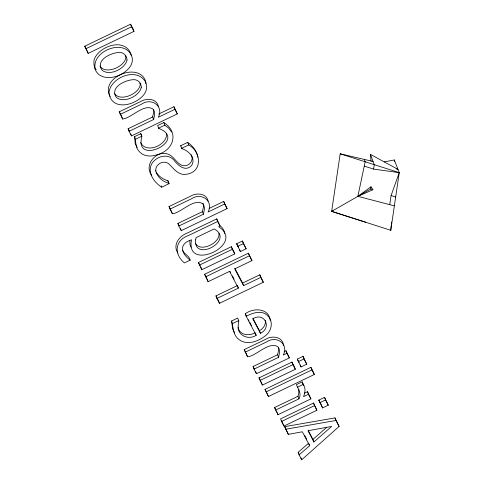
<?xml version="1.0" encoding="UTF-8"?>
<svg xmlns="http://www.w3.org/2000/svg" width="484" height="484" viewBox="0 0 484 484"><rect width="100%" height="100%" fill="white"/><g stroke="black" fill="none" stroke-linecap="round" stroke-linejoin="round"><path stroke-width="0.73" d="M390.745 229.96L390.733 230.566L399.246 172.643L394.315 159.956L384.223 161.886M171.608 132.011L168.559 128.036L164.832 125.15L158.619 128.133L158.758 128.399C188.905 140.112 133.487 166.744 141.915 136.494L140.808 133.644L134.594 136.627L135.205 143.445L137.256 147.499M134.594 136.627C136.373 141.334 134.921 147.118 138.89 151.105C143.095 156.544 150.82 156.973 156.858 154.783C173.514 150.657 179.546 132.537 163.87 122.567L157.651 125.556L158.758 128.399M189.807 240.463L189.994 244.595L191.059 247.173M391.163 225.744L390.733 230.275L331.649 211.369L340.191 153.809L373.055 161.45M391.314 224.261L391.544 222.035M365.722 222.235L331.649 211.369L370.647 189.026L370.974 186.812L357.858 196.353L394.321 205.845M389.741 204.653L391.09 195.542L399.246 172.643L373.606 169.104L374.259 164.675L370.405 154.36L398.042 169.418L396.59 169.049M158.691 114.049L173.944 106.722L177.326 113.903L131.503 135.907L129.083 131.303L153.646 119.512L152.678 116.934L153.682 111.992A10.491 8.851 -20.5 0 0 153.561 109.795M153.646 119.512L154.644 114.569A10.491 8.851 -20.5 0 0 152.92 109.021C144.002 103.086 130.989 118.465 122.621 119.016L119.239 111.828L140.59 101.579C146.531 97.841 156.756 98.312 158.413 106.504M209.124 208.447L223.717 201.435L227.099 208.622L181.276 230.626L178.856 226.022L203.419 214.224L202.451 211.647L203.449 206.704A10.491 8.851 -20.5 0 0 202.965 203.244M203.419 214.224L204.417 209.288A10.491 8.851 -20.5 0 0 202.693 203.734C193.769 197.799 180.756 213.184 172.395 213.728L169.013 206.547L190.363 196.292C196.298 192.553 206.529 193.025 208.187 201.223M284.15 351.602L285.977 350.725L289.359 357.906L256.459 373.702L254.039 369.098L278.602 357.307L277.641 354.724L278.639 349.787A10.491 8.851 -20.5 0 0 278.524 347.591M278.602 357.307L279.601 352.364A10.491 8.851 -20.5 0 0 277.883 346.81C268.959 340.875 255.945 356.26 247.584 356.805L244.196 349.623L265.553 339.369C271.76 335.188 283.037 336.574 283.473 345.54M234.552 332.835L232.586 328.781L231.648 320.971L237.686 318.067L238.793 320.916L238.14 325.647L238.467 328.787M304.46 393.183L307.515 391.713L310.897 398.901L278.004 414.697L275.584 410.093L298.937 398.876L297.975 396.299L298.761 393.801L298.791 389.239M298.937 398.876C301.828 393.77 298.277 389.184 296.365 384.677L302.137 381.906L303.958 385.609M301.707 459.8L339.096 426.452L334.995 417.898L284.683 426.658L288.337 434.36L302.325 431.782L309.645 445.716L299.13 454.906L301.707 459.8L300.981 457.864M313.916 441.977L308.005 430.736L331.643 426.44L313.916 441.977L312.948 439.399L326.803 427.263M299.13 454.906L298.168 452.322L308.683 443.132M216.705 218.907L219.948 225.822L218.677 226.772C246.404 244.529 184.737 273.018 191.555 239.798C178.269 243.839 181.234 253.598 190.182 260.144L184.41 262.915C173.641 254.13 174.833 240.143 188.512 235.49L217.673 221.49L216.705 218.907L187.55 232.913C179.546 235.684 172.364 244.747 177.828 253.005M260.416 333.288L252.811 318.817C264.24 311.617 272.389 327.601 260.416 333.288L259.448 330.711C263.054 328.696 266.279 324.74 265.256 320.39M331.649 211.369L332.889 210.528M84.754 46.204L130.577 24.2L132.997 28.804L133.965 31.381L88.136 53.385L84.754 46.204L86.83 50.148M85.716 48.787L131.545 26.777L130.577 24.2M120.201 114.412L141.558 104.157C151.135 97.417 164.143 105.79 158.328 117.261L174.906 109.299L173.944 106.722M129.083 131.303L128.121 128.726L152.678 116.934M135.556 139.204L141.77 136.222L140.808 133.644M156.265 172.189C158.752 176.515 163.181 179.346 167.881 180.744L169.031 183.666L161.723 187.175C154.021 182.522 146.531 171.941 152.182 163.09C156.671 156.338 167.252 153.295 173.435 159.563C177.592 164.881 185.106 172.443 191.549 165.546C196.322 158.51 188.633 150.482 181.851 148.685L180.689 145.738L187.671 142.387C192.68 145.835 196.934 151.05 197.865 157.197M155.884 170.997C154.577 164.112 164.669 159.091 169.376 164.397C173.925 169.013 178.844 175.638 186.213 174.294C202.893 172.195 201.411 151.559 188.633 144.964L181.657 148.316L181.851 148.685M169.975 209.124L191.331 198.876C200.908 192.13 213.91 200.503 208.102 211.98L224.679 204.018L223.717 201.435M178.856 226.022L177.888 223.445L202.451 211.647M236.664 243.767L242.405 241.008L246.126 248.824L240.385 251.583L236.664 243.767L238.388 247.04M198.428 262.522L231.328 246.725L233.742 251.329L234.71 253.912L201.81 269.709L198.428 262.522L200.158 265.813M237.632 246.344L243.373 243.585L242.405 241.008M199.39 265.105L232.29 249.308L231.328 246.725M259.805 274.815L263.32 282.245L219.464 303.305L216.917 298.453L238.388 288.143L229.573 271.373L208.102 281.682L204.593 274.253L248.443 253.199L251.958 260.622L234.758 268.88L243.573 285.657L260.773 277.399L259.805 274.815L242.605 283.079L243.573 285.657M205.555 276.83L249.411 255.776L248.443 253.199M216.917 298.453L215.955 295.875L237.426 285.566L238.388 288.143M237.959 327.474C238.824 336.416 249.163 339.95 256.175 335.327L246.211 316.373L245.249 313.795C253.368 307.612 268.977 307.915 270.26 320.414M246.211 316.373C252.775 312.628 262.788 309.53 268.432 316.433C273.418 322.169 271.464 330.995 265.77 335.479C258.583 341.323 247.167 345.86 238.921 339.508C232.828 335.073 233.385 327.323 231.648 320.971M232.61 323.548L238.648 320.65L238.793 320.916M245.164 352.207L266.515 341.952C276.092 335.206 289.099 343.579 283.285 355.056L286.939 353.302L285.977 350.725M254.039 369.098L253.078 366.521L277.641 354.724M297.285 359.122L303.026 356.363L306.747 364.186L301.006 366.945L297.285 359.122L299.009 362.401M259.049 377.883L291.943 362.086L294.363 366.69L295.331 369.268L262.431 385.064L259.049 377.883L262.431 385.064M298.247 361.699L303.994 358.946L303.026 356.363M260.011 380.46L292.911 364.664L291.943 362.086M265.069 389.342L310.897 367.338L313.317 371.942L314.279 374.519L268.457 396.523L265.069 389.342L268.457 396.523M266.037 391.919L311.859 369.915L310.897 367.338M297.333 387.26L303.105 384.484C306.094 387.89 305.023 392.796 303.589 396.644L308.477 394.297L307.515 391.713M275.584 410.093L274.616 407.51L297.975 396.299M318.823 400.117L324.57 397.358L328.285 405.175L322.544 407.933L318.823 400.117L321.582 405.356M313.487 403.075L280.587 418.872L281.555 421.455L283.975 426.059L316.869 410.263L313.487 403.075L316.869 410.263M319.791 402.694L325.532 399.935L324.57 397.358M281.555 421.455L314.449 405.659M370.974 186.812L372.922 189.752L357.858 196.353L365.178 161.777L364.289 159.411M255.207 332.744C249.853 335.854 241.57 335.708 238.648 329.38M285.645 429.241L335.956 420.475L339.096 426.452M340.191 153.809L399.246 172.643M364.258 166.121L373.606 169.104M370.647 189.026L372.922 189.752M391.09 195.542L395.634 196.994M169.031 183.666L168.849 183.327C162.576 181.597 156.943 176.884 155.594 170.301M219.397 225.338C222.18 227.081 224.364 230.184 224.624 233.512M99.976 65.975C105.512 75.728 127.449 65.667 125.852 55.672M114.647 93.739C120.583 102.529 141.733 92.765 140.16 82.903M195.645 243.682C200.86 252.63 220.565 242.696 218.931 233.288M145.2 81.403C136.258 67.028 110.564 77.537 108.991 92.547C111.096 112.536 138.515 105.016 145.297 92.468A14.568 12.288 -20.5 0 0 146.289 84.155C142.665 59.792 98.839 76.684 110.195 96.522M95.203 68.268L96.231 69.805M182.577 250.264C184.144 254.39 189.395 255.703 190.182 260.144M151.776 175.444C143.173 164.663 157.137 149.06 169.019 154.553C175.117 157.3 177.882 166.405 185.396 165.728C190.545 165.08 193.915 159.26 191.222 154.632M131.545 26.777L133.965 31.381M174.906 109.299L177.326 113.903M224.679 204.018L227.099 208.622M311.859 369.915L314.279 374.519M243.373 243.585L246.126 248.824M303.994 358.946L306.747 364.186M325.532 399.935L328.285 405.175M249.411 255.776L251.958 260.622M260.773 277.399L263.32 282.245M180.689 145.738L180.883 146.107M217.673 221.49L219.948 225.822M232.29 249.308L234.71 253.912M286.939 353.302L289.359 357.906M292.911 364.664L295.331 369.268M308.477 394.297L310.897 398.901M234.813 268.239L242.605 283.079M229.967 271.373L230.644 272.661M232.338 275.886L234.032 279.117M252.884 318.212L259.448 330.711M308.435 430.802L312.948 439.399M245.249 313.795L246.622 316.409M248.34 319.676L249.03 320.983M249.714 322.29L251.432 325.557M304.497 435.17L306.59 439.151M119.239 111.828L120.274 113.807M120.97 115.119L121.659 116.432M128.121 128.726L129.5 131.358M169.013 206.547L172.395 213.728M177.888 223.445L178.929 225.417M204.593 274.253L206.819 278.494M215.955 295.875L218.502 300.721M244.196 349.623L245.237 351.596M245.926 352.915L247.584 356.805M253.078 366.521L254.463 369.153M274.616 407.51L275.656 409.482M276.346 410.801L277.036 412.114M281.627 420.85L283.975 426.059M284.683 426.658L288.337 434.36M298.168 452.322L299.451 454.772M140.65 142.556C146.059 154.287 167.567 145.043 166.575 133.608M334.995 417.898L335.956 420.475M321.818 405.997L322.544 407.933M300.28 365.009L301.006 366.945M302.137 381.906L303.105 384.484M239.659 249.647L240.385 251.583M308.925 443.78L309.645 445.716M187.671 142.387L188.633 144.964M255.449 333.391L256.175 335.327M277.278 412.761L278.004 414.697M163.87 122.567L164.832 125.15M255.74 371.766L256.459 373.702M218.744 301.369L219.464 303.305M207.14 279.105L208.102 281.682M200.848 267.126L201.81 269.709M167.881 180.744L168.849 183.327M180.55 228.69L181.276 230.626M161.245 185.886L161.723 187.175M130.777 133.977L131.503 135.907M121.901 117.08L122.621 119.016M87.174 50.808L88.136 53.385M95.07 68.081C92.208 50.354 125.719 37.837 131.981 56.93A14.568 12.288 -20.5 0 1 130.989 65.237C122.101 80.501 91.839 84.555 94.035 59.986C98.542 45.986 125.084 36.965 131.019 54.347A14.568 12.288 -20.5 0 1 131.297 55.714M370.405 154.36L371.065 161.269M394.315 159.956L394.369 161.462M145.327 81.578A14.568 12.288 -20.5 0 1 145.678 83.641M195.603 239.87C193.449 262.63 235.151 240.439 214.17 228.938L196.117 237.602L195.603 239.87M127.014 60.022C125.308 68.807 109.33 76.52 102.027 70.156C94.991 59.871 111.713 52.218 120.117 52.447A8.27 6.976 -20.5 0 1 125.041 54.873L126.814 58.249L127.014 60.022M141.328 87.253C139.616 96.038 123.638 103.751 116.341 97.387C109.299 87.102 126.028 79.449 134.425 79.672A8.27 6.976 -20.5 0 1 139.35 82.098L141.128 85.48L141.328 87.253"/></g></svg>
